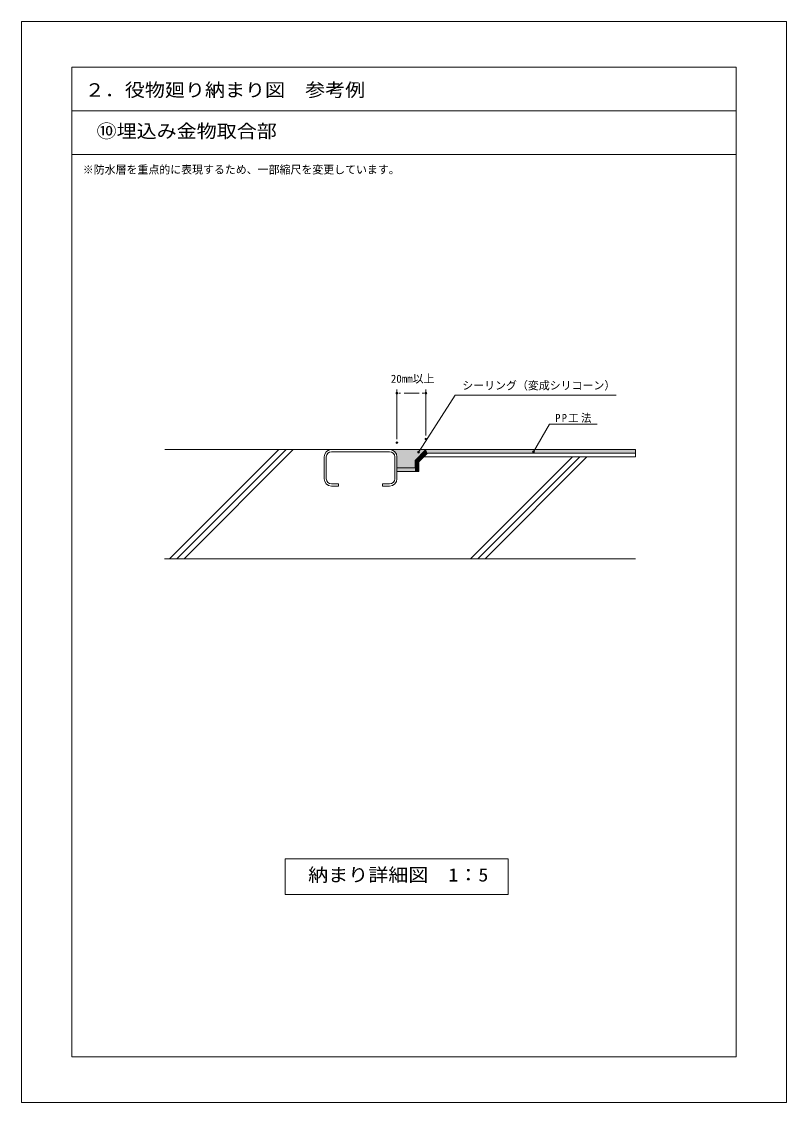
# Model space of a CAD drawing. Units: millimetres, scale not verified. Extents: x -505 to 545, y -737 to 748.
import ezdxf
from ezdxf.enums import TextEntityAlignment as Align

# ---------------------------------------------------------------- set-up
doc = ezdxf.new("R2010")
doc.units = ezdxf.units.MM
doc.header["$LTSCALE"] = 5
doc.header["$PDMODE"] = 32
doc.header["$PDSIZE"] = 2.5
for name, color, linetype, lineweight in [('0-0_0', 7, 'Continuous', 18), ('0-1_WAKU', 6, 'Continuous', 18), ('0-2_KUTAI', 7, 'Continuous', 18), ('0-8_0-4', 4, 'Continuous', 18)]:
    doc.layers.add(name, color=color, linetype=linetype, lineweight=lineweight)
doc.styles.add('ＭＳ ゴシック', font='')
doc.styles.get('ＭＳ ゴシック').set_extended_font_data('MS Gothic')

# ---------------------------------------------------------------- blocks, each defined once
blk = doc.blocks.new('_DOT')
at = {"layer": '0-0_0'}
for p, q in [((-0.833, 0), (-1.667, 0)), ((0.417, 0), (-0.417, 0))]:
    blk.add_line(p, q, dxfattribs=at)
blk.add_circle((0, 0), 0.417, dxfattribs=at)

msp = doc.modelspace()

# ---------------------------------------------------------------- linework, layer by layer
at = {"layer": '0-0_0', "color": 6}
for p, q in [((-436.285, 685.928), (-436.285, -674.072)), ((476.215, 685.928), (-436.285, 685.928)), ((476.215, 685.928), (476.215, -674.072)), ((476.215, 625.928), (-436.285, 625.928)), ((476.215, 565.928), (-436.285, 565.928)), ((476.215, -674.072), (-436.285, -674.072))]:
    msp.add_line(p, q, dxfattribs=at)
at = {"layer": '0-0_0', "color": 1}
for p, q in [((10.255, 174.902), (10.255, 242.913)), ((20.255, 237.913), (40.679, 237.913)), ((50.134, 179.902), (50.134, 242.913))]:
    msp.add_line(p, q, dxfattribs=at)
at = {"layer": '0-0_0'}
for p, q in [((47.634, 237.913), (45.134, 237.913)), ((51.384, 237.913), (48.884, 237.913)), ((337.964, 160.329), (0.255, 160.329))]:
    msp.add_line(p, q, dxfattribs=at)
at = {"layer": '0-0_0', "color": 4}
for p, q in [((45.375, 165.284), (90.189, 235.241)), ((90.189, 235.241), (311.341, 235.241)), ((197.703, 157.453), (219.633, 195.436)), ((219.633, 195.436), (285.279, 195.436)), ((39.981, 156.863), (45.375, 165.284))]:
    msp.add_line(p, q, dxfattribs=at)
at = {"layer": '0-0_0', "color": 2}
msp.add_line((50.134, 160.329), (35.255, 145.329), dxfattribs=at)
at = {"layer": '0-0_0', "color": 4}
msp.add_lwpolyline([(-505.035, -736.572), (544.965, -736.572), (544.965, 748.428), (-505.035, 748.428)], close=True, dxfattribs=at)
at = {"layer": '0-0_0'}
msp.add_lwpolyline([(40.255, 143.379), (52.205, 155.329), (337.964, 155.329), (337.964, 160.329)], dxfattribs=at)
at = {"layer": '0-0_0', "color": 4}
msp.add_lwpolyline([(35.255, 130.329), (40.255, 130.329), (40.255, 143.379)], dxfattribs=at)
at = {"layer": '0-0_0'}
msp.add_arc((50.134, 237.913), 1.25, 180, 0, dxfattribs=at)
for p in [(50.134, 237.913), (10.255, 169.902), (50.134, 174.902)]:
    msp.add_point(p, dxfattribs=at)
at = {"layer": '0-0_0', "color": 4}
for p in [(39.981, 156.863), (197.703, 157.453)]:
    msp.add_point(p, dxfattribs=at)
at = {"layer": '0-0_0', "color": 3}
for points in [[(50.134, 160.329), (0.255, 160.329), (5.591, 158.729)], [(50.134, 160.329), (5.591, 158.729), (8.399, 156.272)], [(50.134, 160.329), (8.399, 156.272), (9.569, 154.049)], [(50.134, 160.329), (9.569, 154.049), (10.154, 152.177)], [(50.134, 160.329), (10.154, 152.177), (10.255, 150.329)], [(10.255, 135.329), (35.255, 145.451), (50.134, 160.329)], [(50.134, 160.329), (10.255, 150.329), (10.255, 135.329)], [(10.255, 135.329), (35.255, 135.329), (35.255, 145.451)]]:
    msp.add_solid(points, dxfattribs=at)
at = {"layer": '0-0_0'}
for points in [[(52.205, 155.329), (50.134, 160.329), (35.255, 145.329)], [(35.255, 145.329), (40.255, 143.379), (52.205, 155.329)], [(337.964, 155.329), (337.964, 160.329), (50.134, 160.329)], [(52.205, 155.329), (337.964, 155.329), (50.134, 160.329)], [(35.255, 145.329), (35.255, 130.451), (40.255, 143.379)], [(35.255, 130.451), (40.255, 130.329), (40.255, 143.379)]]:
    msp.add_solid(points, dxfattribs=at)
at = {"layer": '0-1_WAKU'}
for p, q in [((-436.285, 685.928), (-436.285, -674.072)), ((476.215, 685.928), (-436.285, 685.928)), ((476.215, 685.928), (476.215, -674.072)), ((476.215, -674.072), (-436.285, -674.072))]:
    msp.add_line(p, q, dxfattribs=at)
at = {"layer": '0-2_KUTAI', "color": 4}
for p, q in [((-79.745, 160.329), (-308.585, 160.329)), ((35.255, 145.451), (50.134, 160.329)), ((47.205, 150.329), (337.964, 150.329)), ((10.255, 130.329), (35.214, 130.329)), ((35.255, 130.329), (40.255, 130.329)), ((-308.949, 10.329), (337.964, 10.329))]:
    msp.add_line(p, q, dxfattribs=at)
at = {"layer": '0-2_KUTAI'}
for p, q in [((-89.745, 150.329), (-89.745, 120.329)), ((-86.745, 150.329), (-86.745, 120.329)), ((-79.745, 160.329), (0.255, 160.329)), ((-79.745, 157.329), (0.255, 157.329)), ((7.255, 150.329), (7.255, 120.329)), ((10.255, 150.329), (10.255, 120.329)), ((-79.745, 113.329), (-69.745, 113.329)), ((-79.745, 110.329), (-69.745, 110.329)), ((-69.745, 113.329), (-69.745, 110.329)), ((-9.745, 113.329), (-9.745, 110.329)), ((-9.745, 113.329), (0.255, 113.329)), ((-9.745, 110.329), (0.255, 110.329))]:
    msp.add_line(p, q, dxfattribs=at)
at = {"layer": '0-2_KUTAI', "color": 2}
for p, q in [((40.255, 143.379), (52.205, 155.329)), ((50.134, 160.329), (337.964, 160.329)), ((52.205, 155.329), (337.964, 155.329)), ((337.964, 160.329), (337.964, 150.329)), ((10.255, 135.329), (35.214, 135.329)), ((35.255, 145.451), (35.255, 135.329)), ((40.255, 143.379), (40.255, 130.329)), ((35.255, 130.451), (35.255, 130.329))]:
    msp.add_line(p, q, dxfattribs=at)
at = {"layer": '0-2_KUTAI', "color": 6}
msp.add_lwpolyline([(-143.177, -401.82), (162.847, -401.82), (162.847, -451.046), (-143.177, -451.046)], close=True, dxfattribs=at)
at = {"layer": '0-2_KUTAI'}
for centre, radius, start, end in [((-79.745, 150.329), 10, 90, 180), ((-79.745, 150.329), 7, 90, 180), ((0.255, 150.329), 10, 0, 90), ((0.255, 150.329), 7, 0, 90), ((-79.745, 120.329), 10, 180, 270), ((-79.745, 120.329), 7, 180, 270), ((0.255, 120.329), 7, 270, 0), ((0.255, 120.329), 10, 270, 0)]:
    msp.add_arc(centre, radius, start, end, dxfattribs=at)
msp.add_solid([(10.255, 135.329), (10.255, 130.329), (35.255, 135.329), (35.255, 130.329)], dxfattribs=at)
at = {"layer": '0-8_0-4'}
for p, q in [((-301.841, 10.329), (-151.841, 160.329)), ((-291.942, 10.329), (-141.942, 160.329)), ((-132.043, 160.329), (-282.042, 10.329)), ((111.423, 10.329), (251.423, 150.329)), ((121.322, 10.329), (261.322, 150.329)), ((271.221, 150.329), (131.221, 10.329))]:
    msp.add_line(p, q, dxfattribs=at)

# ---------------------------------------------------------------- block references
at = {"layer": '0-0_0', "xscale": 3, "yscale": 3, "rotation": 180}
msp.add_blockref('_DOT', (10.255, 237.913), dxfattribs=at)

# ---------------------------------------------------------------- texts
at = {"layer": '0-0_0', "style": 'ＭＳ ゴシック'}
for s, p in [('※防水層を重点的に表現するため、一部縮尺を変更しています。', (-421.027, 536.247)), ('20mm以上', (1.918, 248.98)), ('シーリング（変成シリコーン）', (100.019, 239.646))]:
    msp.add_text(s, height=11, dxfattribs=at).set_placement(p, align=Align.BOTTOM_LEFT)
at = {"layer": '0-2_KUTAI', "style": 'ＭＳ ゴシック', "width": 1.1}
for s, p in [('２．役物廻り納まり図\u3000参考例', (-418.335, 639.894)), ('⑩埋込み金物取合部', (-402.182, 583.359)), ('納まり詳細図\u30001：5', (-111.699, -438.572))]:
    msp.add_text(s, height=18.33, dxfattribs=at).set_placement(p, align=Align.BOTTOM_LEFT)
at = {"layer": '0-2_KUTAI', "insert": (227.777, 197.038), "char_height": 11, "attachment_point": 7, "style": 'ＭＳ ゴシック'}
msp.add_mtext('\\T1.24;\\W0.95;PP工法', dxfattribs=at)

doc.saveas('drawing.dxf')
